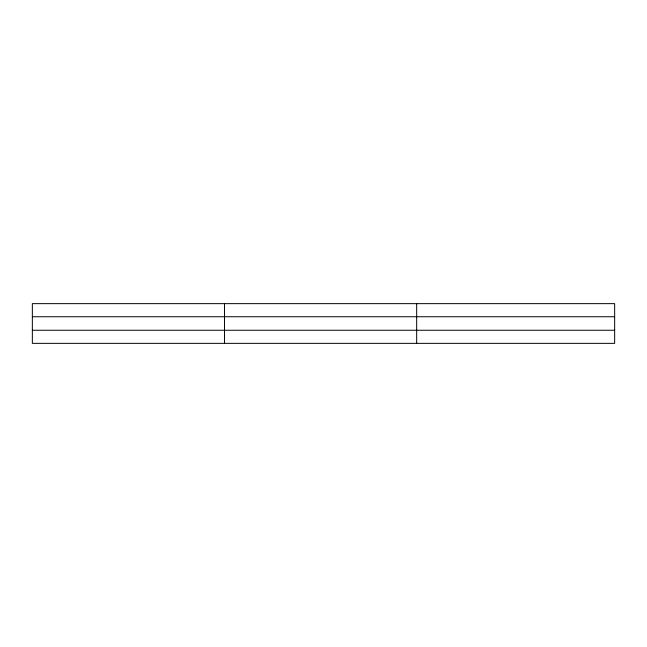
<?xml version="1.0" encoding="UTF-8"?>
<svg xmlns="http://www.w3.org/2000/svg" width="647" height="647" viewBox="0 0 647 647"><rect width="100%" height="100%" fill="white"/><g stroke="black" fill="none" stroke-linecap="round" stroke-linejoin="round"><path stroke-width="0.97" d="M224.509 343.355L224.509 303.645M416.668 343.355L416.668 303.645M614.65 316.747L614.65 303.645L32.35 303.645L32.35 343.355L614.65 343.355L614.65 316.747L32.35 316.747M32.35 330.253L614.65 330.253"/></g></svg>
